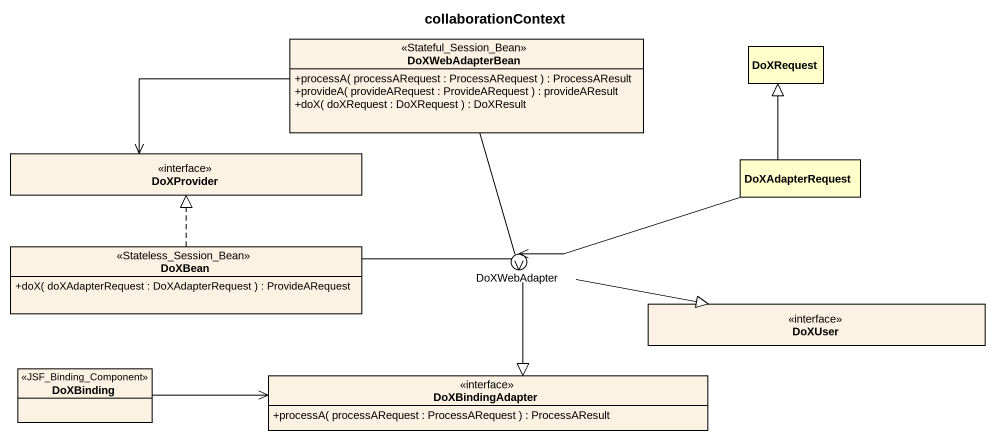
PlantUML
@startuml
title collaborationContext
allowmixing
hide circle
hide empty members
skinparam classAttributeIconSize 0
class DoXWebAdapterBean <<Stateful_Session_Bean>> {
  +processA( processARequest : ProcessARequest ) : ProcessAResult
  +provideA( provideARequest : ProvideARequest ) : provideAResult
  +doX( doXRequest : DoXRequest ) : DoXResult
}
class DoXRequest #FFFFCC
interface DoXProvider
class DoXAdapterRequest #FFFFCC
class DoXBean <<Stateless_Session_Bean>> {
  +doX( doXAdapterRequest : DoXAdapterRequest ) : ProvideARequest
}
() DoXWebAdapter
interface DoXUser
class DoXBinding <<JSF_Binding_Component>>
interface DoXBindingAdapter {
  +processA( processARequest : ProcessARequest ) : ProcessAResult
}
DoXWebAdapterBean -left-> DoXProvider
DoXWebAdapterBean -- DoXWebAdapter
DoXAdapterRequest -up-|> DoXRequest
DoXAdapterRequest -left-> DoXWebAdapter
DoXBean .up.|> DoXProvider
DoXBean -right-> DoXWebAdapter
DoXWebAdapter -right-|> DoXUser
DoXWebAdapter --|> DoXBindingAdapter
DoXBinding -right-> DoXBindingAdapter
@enduml
